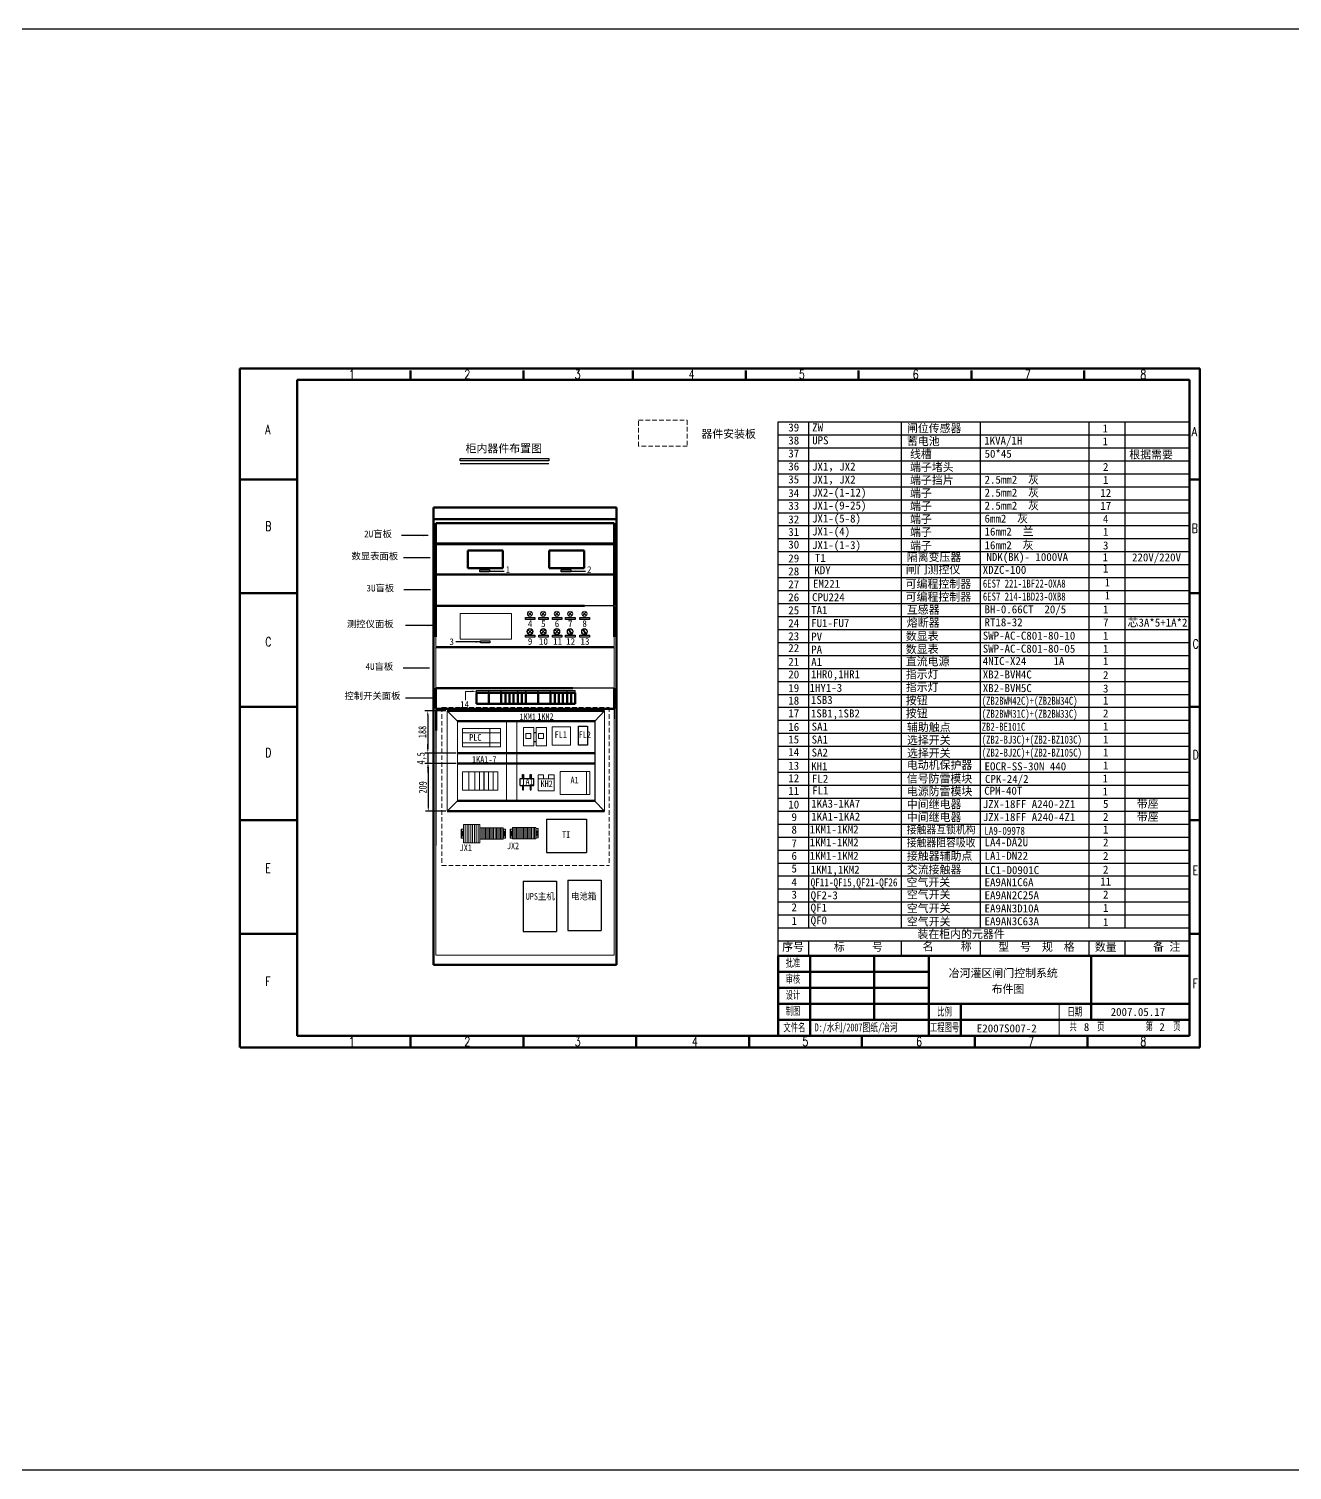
# Model space of a CAD drawing. Header units: millimetres. Extents: x 351 to 10319, y -5939 to 5511.
# Drawn here: x 2876 to 3429, y -1636 to -1005 of the extents above; entities that cross this region are included whole.
import ezdxf
from ezdxf.enums import TextEntityAlignment as Align

# ---------------------------------------------------------------- set-up
doc = ezdxf.new("R2010")
doc.units = ezdxf.units.MM
doc.linetypes.add('DASHED', pattern=[0.75, 0.5, -0.25])
doc.layers.add('40', color=7, linetype='Continuous')
doc.layers.add('41', color=7, linetype='Continuous')
doc.styles.add('HZ', font='txt.shx', dxfattribs={"width": 0.65, "bigfont": 'hztxt.shx'})
doc.styles.add('song', font='SimSun.ttf', dxfattribs={"width": 0.65})
doc.styles.add('仿宋', font='SIMFANG.TTF', dxfattribs={"width": 0.65})
doc.styles.add('图框', font='SimSun.ttf')
doc.dimstyles.new('ISO-25', dxfattribs={"dimtxt": 3.5, "dimasz": 2, "dimexe": 1.25, "dimexo": 0.625, "dimtad": 1, "dimtoh": 1, "dimtxsty": 'song', "dimcen": 2.5, "dimadec": 0, "dimazin": 0, "dimtfac": 1, "dimtmove": 0, "dimatfit": 3, "dimfxl": 0, "dimarcsym": 0})

# ---------------------------------------------------------------- blocks, each defined once
blk = doc.blocks.new('A3图框')
at = {"color": 0, "lineweight": 50}
for p, q in [((167.91, 122.87), (-252.09, 122.87)), ((-177.45, 121.9), (-177.45, 117.9)), ((-128.08, 121.9), (-128.08, 117.9)), ((-80.2, 121.9), (-80.2, 117.9)), ((-30.83, 121.9), (-30.83, 117.9)), ((18.54, 121.9), (18.54, 117.9)), ((67.91, 121.9), (67.91, 117.9)), ((117.28, 121.9), (117.28, 117.9)), ((-227.09, 74.21), (-252.09, 74.21)), ((167.91, 74.21), (163.31, 74.21)), ((-227.09, 24.55), (-252.09, 24.55)), ((167.91, 24.55), (163.31, 24.55)), ((-227.09, -25.11), (-252.09, -25.11)), ((167.48, -25.11), (163.31, -25.11)), ((-227.09, -74.77), (-252.09, -74.77)), ((167.91, -74.77), (163.31, -74.77)), ((-227.09, -124.43), (-252.09, -124.43)), ((167.91, -124.43), (163.31, -124.43)), ((-177.45, -169.13), (-177.45, -174.09)), ((-128.08, -169.13), (-128.08, -174.09)), ((-78.71, -169.13), (-78.71, -174.09)), ((-29.34, -169.13), (-29.34, -174.09)), ((20.03, -169.13), (20.03, -174.09)), ((69.4, -169.13), (69.4, -174.09)), ((118.77, -169.13), (118.77, -174.09)), ((167.91, -174.13), (-252.08, -174.13))]:
    blk.add_line(p, q, dxfattribs=at)
at = {"lineweight": 20}
blk.add_line((106.31, -155.13), (106.31, -169.13), dxfattribs=at)
at = {"layer": '40', "color": 0, "lineweight": 50}
for p, q in [((163.31, 117.86), (-227.09, 117.86)), ((163.31, -169.13), (163.31, 117.86)), ((-16.69, -134.13), (163.31, -134.13)), ((-16.69, -169.13), (-16.69, -134.13)), ((-2.69, -169.13), (-2.69, -134.13)), ((25.31, -162.13), (25.31, -134.13)), ((49.31, -169.13), (49.31, -134.13)), ((120.31, -162.13), (120.31, -134.13)), ((-16.69, -141.13), (49.31, -141.13)), ((-16.69, -148.13), (49.31, -148.13)), ((-16.69, -155.13), (163.31, -155.13)), ((63.31, -169.13), (63.31, -155.13)), ((63.31, -169.13), (63.31, -155.13)), ((120.31, -162.13), (120.31, -155.13)), ((-16.69, -162.13), (163.31, -162.13)), ((-227.09, -169.13), (163.31, -169.13))]:
    blk.add_line(p, q, dxfattribs=at)
at = {"layer": '41', "color": 0, "lineweight": 50}
for p, q in [((-252.09, 122.87), (-252.09, -174.13)), ((167.91, 122.87), (167.91, -174.13)), ((-227.09, 117.86), (-227.09, -169.13))]:
    blk.add_line(p, q, dxfattribs=at)
at = {"color": 0, "lineweight": 50, "style": 'HZ', "width": 0.75}
for s, p in [('1', (-204.46, 118.25)), ('2', (-153.9, 118.25)), ('3', (-105.64, 118.25)), ('4', (-55.8, 118.25)), ('5', (-7.53, 118.25)), ('6', (42.26, 118.25)), ('7', (91.29, 118.25)), ('8', (141.81, 118.25)), ('A', (-241.05, 94.13)), ('A', (164.3, 93.18)), ('B', (-241.05, 51.84)), ('B', (164.3, 50.89)), ('C', (-241.05, 1.29)), ('C', (164.68, 0.34)), ('D', (-241.05, -47.19)), ('D', (164.68, -48.14)), ('E', (-241.05, -97.74)), ('E', (164.68, -98.68)), ('F', (-241.05, -147.25)), ('F', (164.68, -148.2)), ('1', (-204.46, -173.57)), ('2', (-153.9, -173.57)), ('3', (-105.64, -173.57)), ('4', (-54.31, -173.57)), ('5', (-6.05, -173.57)), ('6', (43.75, -173.57)), ('7', (92.78, -173.57)), ('8', (141.81, -173.57))]:
    blk.add_text(s, height=4, dxfattribs=at).set_placement(p)
at = {"layer": '41', "color": 0, "lineweight": 20, "style": '仿宋', "width": 0.65}
for s, p in [('批准', (-13.37, -138.93)), ('审核', (-13.37, -145.93)), ('设计', (-13.37, -152.93)), ('制图', (-13.37, -159.93)), ('比例', (52.97, -160.27)), ('日期', (109.97, -160.27)), ('文件名', (-14.32, -167.16)), ('工程图号', (49.8, -167.15)), ('共     页', (110.85, -166.78)), ('第     页', (144.15, -166.64))]:
    blk.add_text(s, height=3.5, dxfattribs=at).set_placement(p)
blk = doc.blocks.new('*D117')
at = {"color": 0, "lineweight": -2}
for p, q in [((3058.69, -1303.43), (3049.57, -1303.43)), ((3050.82, -1305.43), (3050.82, -1320)), ((3063.19, -1322), (3049.57, -1322))]:
    blk.add_line(p, q, dxfattribs=at)
at = {"color": 0}
for points in [[(3050.49, -1305.43), (3051.16, -1305.43), (3050.82, -1303.43)], [(3050.49, -1320), (3051.16, -1320), (3050.82, -1322)]]:
    blk.add_solid(points, dxfattribs=at)
at = {"layer": 'Defpoints', "color": 0}
for p in [(3059.31, -1303.43), (3050.82, -1322), (3063.81, -1322)]:
    blk.add_point(p, dxfattribs=at)
at = {"color": 0, "insert": (3048.45, -1312.71), "char_height": 3.5, "attachment_point": 5, "rotation": 90, "style": 'song'}
blk.add_mtext('188', dxfattribs=at)
blk = doc.blocks.new('*D116')
at = {"color": 0, "lineweight": -2}
for p, q in [((3063.19, -1322), (3049.57, -1322)), ((3050.82, -1320), (3050.82, -1318)), ((3050.82, -1322), (3050.82, -1326.5)), ((3063.19, -1326.5), (3049.57, -1326.5)), ((3050.82, -1328.5), (3050.82, -1330.5))]:
    blk.add_line(p, q, dxfattribs=at)
at = {"color": 0}
for points in [[(3050.49, -1320), (3051.16, -1320), (3050.82, -1322)], [(3050.49, -1328.5), (3051.16, -1328.5), (3050.82, -1326.5)]]:
    blk.add_solid(points, dxfattribs=at)
at = {"layer": 'Defpoints', "color": 0}
for p in [(3063.81, -1322), (3050.82, -1326.5), (3063.81, -1326.5)]:
    blk.add_point(p, dxfattribs=at)
at = {"color": 0, "insert": (3048.16, -1324.25), "char_height": 3.5, "attachment_point": 5, "rotation": 90, "style": 'song'}
blk.add_mtext('4,5', dxfattribs=at)
blk = doc.blocks.new('*D118')
at = {"color": 0, "lineweight": -2}
for p, q in [((3063.19, -1326.5), (3049.78, -1326.5)), ((3051.03, -1328.5), (3051.03, -1345.41)), ((3058.69, -1347.41), (3049.78, -1347.41))]:
    blk.add_line(p, q, dxfattribs=at)
at = {"color": 0}
for points in [[(3050.7, -1328.5), (3051.36, -1328.5), (3051.03, -1326.5)], [(3050.7, -1345.41), (3051.36, -1345.41), (3051.03, -1347.41)]]:
    blk.add_solid(points, dxfattribs=at)
at = {"layer": 'Defpoints', "color": 0}
for p in [(3063.81, -1326.5), (3051.03, -1347.41), (3059.32, -1347.41)]:
    blk.add_point(p, dxfattribs=at)
at = {"color": 0, "insert": (3048.66, -1336.95), "char_height": 3.5, "attachment_point": 5, "rotation": 90, "style": 'song'}
blk.add_mtext('209', dxfattribs=at)

msp = doc.modelspace()

# ---------------------------------------------------------------- linework, layer by layer
at = {"color": 0}
for p, q in [((3204.057, -1410.67), (3204.057, -1177.064)), ((3204.057, -1177.064), (3383.795, -1177.064)), ((3217.573, -1296.544), (3217.573, -1177.064)), ((3258.091, -1324.625), (3258.091, -1177.064)), ((3292.695, -1324.625), (3292.695, -1177.064)), ((3340.163, -1296.544), (3340.163, -1177.064)), ((3355.981, -1296.544), (3355.981, -1177.064)), ((3204.057, -1182.739), (3383.795, -1182.739)), ((3204.057, -1188.415), (3383.795, -1188.415)), ((3065.012, -1195.206), (3103.732, -1195.206)), ((3204.057, -1194.09), (3383.795, -1194.09)), ((3204.057, -1199.766), (3383.795, -1199.766)), ((3204.057, -1205.441), (3383.795, -1205.441)), ((3204.057, -1211.117), (3383.795, -1211.117)), ((3204.057, -1211.117), (3383.795, -1211.117)), ((3204.057, -1216.792), (3383.795, -1216.792)), ((3204.057, -1222.467), (3383.795, -1222.467)), ((3204.057, -1228.143), (3383.795, -1228.143)), ((3204.057, -1233.818), (3383.795, -1233.818)), ((3204.057, -1239.494), (3383.795, -1239.494)), ((3204.057, -1245.169), (3383.795, -1245.169)), ((3204.057, -1250.845), (3383.795, -1250.845)), ((3204.057, -1256.52), (3383.795, -1256.52)), ((3204.057, -1262.195), (3383.795, -1262.195)), ((3204.057, -1267.871), (3383.795, -1267.871)), ((3204.057, -1273.546), (3383.795, -1273.546)), ((3204.057, -1279.222), (3383.795, -1279.222)), ((3217.573, -1307.627), (3217.573, -1279.498)), ((3258.091, -1296.475), (3258.091, -1279.498)), ((3292.695, -1296.475), (3292.695, -1279.498)), ((3340.163, -1307.627), (3340.163, -1279.498)), ((3355.981, -1307.627), (3355.981, -1279.498)), ((3204.057, -1284.897), (3383.795, -1284.897)), ((3258.091, -1301.902), (3258.091, -1284.925)), ((3292.695, -1301.902), (3292.695, -1284.925)), ((3204.057, -1290.573), (3383.795, -1290.573)), ((3217.573, -1324.604), (3217.573, -1290.601)), ((3340.163, -1324.604), (3340.163, -1290.601)), ((3355.981, -1324.625), (3355.981, -1290.601)), ((3072.168, -1294.508), (3115.368, -1294.508)), ((3072.168, -1295.382), (3072.168, -1294.508)), ((3115.368, -1295.382), (3072.168, -1295.382)), ((3077.568, -1295.382), (3077.568, -1294.508)), ((3082.968, -1295.382), (3082.968, -1294.508)), ((3090.168, -1295.382), (3090.168, -1294.508)), ((3093.768, -1295.382), (3093.768, -1294.508)), ((3099.168, -1295.382), (3099.168, -1294.508)), ((3104.568, -1295.382), (3104.568, -1294.508)), ((3111.768, -1295.382), (3111.768, -1294.508)), ((3115.368, -1295.382), (3115.368, -1294.508)), ((3204.057, -1296.248), (3383.795, -1296.248)), ((3204.057, -1301.924), (3383.795, -1301.924)), ((3204.057, -1307.599), (3383.795, -1307.599)), ((3204.057, -1313.274), (3383.795, -1313.274)), ((3204.057, -1318.95), (3383.795, -1318.95)), ((3204.057, -1324.625), (3383.795, -1324.625)), ((3204.057, -1330.301), (3383.795, -1330.301)), ((3217.573, -1341.581), (3217.573, -1324.604)), ((3258.091, -1347.182), (3258.091, -1324.604)), ((3292.695, -1347.182), (3292.695, -1324.604)), ((3340.163, -1347.182), (3340.163, -1324.604)), ((3355.981, -1347.182), (3355.981, -1324.604)), ((3204.057, -1335.976), (3383.795, -1335.976)), ((3204.057, -1341.652), (3383.795, -1341.652)), ((3217.573, -1364.452), (3217.573, -1341.581)), ((3204.057, -1347.327), (3383.795, -1347.327)), ((3258.091, -1370.053), (3258.091, -1347.182)), ((3292.695, -1370.053), (3292.695, -1347.182)), ((3340.163, -1370.053), (3340.163, -1347.182)), ((3355.981, -1370.053), (3355.981, -1347.182)), ((3204.057, -1353.002), (3383.795, -1353.002)), ((3204.057, -1358.678), (3383.795, -1358.678)), ((3217.573, -1381.429), (3217.573, -1358.777)), ((3258.091, -1381.429), (3258.091, -1358.777)), ((3292.695, -1381.38), (3292.695, -1358.777)), ((3340.163, -1381.38), (3340.163, -1358.777)), ((3355.981, -1381.38), (3355.981, -1358.777)), ((3204.057, -1364.353), (3383.795, -1364.353)), ((3204.057, -1370.029), (3383.795, -1370.029)), ((3204.057, -1375.704), (3383.795, -1375.704)), ((3204.057, -1381.38), (3383.795, -1381.38)), ((3204.057, -1387.055), (3383.795, -1387.055)), ((3217.573, -1398.406), (3217.573, -1381.429)), ((3258.091, -1398.406), (3258.091, -1381.429)), ((3292.695, -1398.406), (3292.695, -1381.429)), ((3340.163, -1398.406), (3340.163, -1381.429)), ((3355.981, -1398.406), (3355.981, -1381.429)), ((3204.057, -1392.73), (3383.795, -1392.73)), ((3204.057, -1398.406), (3383.795, -1398.406)), ((3204.057, -1404.081), (3383.795, -1404.081)), ((3217.573, -1410.67), (3217.573, -1404.081)), ((3258.091, -1410.67), (3258.091, -1404.081)), ((3292.695, -1410.67), (3292.695, -1404.081)), ((3340.163, -1410.67), (3340.163, -1404.081)), ((3355.981, -1410.67), (3355.981, -1404.081))]:
    msp.add_line(p, q, dxfattribs=at)
at = {"lineweight": 50}
for p, q in [((3053.33, -1214.577), (3133.33, -1214.577)), ((3053.33, -1214.577), (3053.33, -1414.577)), ((3133.33, -1214.577), (3133.33, -1414.577)), ((3133.33, -1214.577), (3133.33, -1374.565)), ((3053.33, -1219.577), (3133.33, -1219.577)), ((3054.33, -1221.404), (3132.33, -1221.404)), ((3054.33, -1221.404), (3132.33, -1221.404)), ((3054.33, -1221.404), (3054.33, -1248.308)), ((3132.33, -1221.404), (3132.33, -1248.308)), ((3053.33, -1230.528), (3120.33, -1230.528)), ((3054.33, -1230.294), (3132.33, -1230.294)), ((3054.33, -1230.528), (3132.33, -1230.528)), ((3068.391, -1233.382), (3068.391, -1240.993)), ((3068.391, -1233.382), (3083.591, -1233.382)), ((3083.591, -1233.382), (3083.591, -1240.993)), ((3103.982, -1233.382), (3103.982, -1240.993)), ((3103.982, -1233.382), (3119.182, -1233.382)), ((3119.182, -1233.382), (3119.182, -1240.993)), ((3068.391, -1240.993), (3083.591, -1240.993)), ((3103.982, -1240.993), (3119.182, -1240.993)), ((3054.33, -1243.863), (3132.33, -1243.863)), ((3054.33, -1243.863), (3119.33, -1243.863)), ((3054.33, -1244.063), (3054.33, -1271.104)), ((3132.33, -1244.063), (3132.33, -1257.398)), ((3054.33, -1257.598), (3119.33, -1257.598)), ((3132.33, -1257.769), (3132.33, -1271.104)), ((3054.33, -1275.578), (3132.33, -1275.578)), ((3054.33, -1293.558), (3114.33, -1293.558)), ((3054.33, -1293.558), (3054.33, -1302.448)), ((3072.168, -1295.653), (3115.368, -1295.653)), ((3072.168, -1295.653), (3072.168, -1300.353)), ((3077.568, -1295.653), (3077.568, -1300.353)), ((3077.568, -1295.653), (3077.568, -1300.353)), ((3082.968, -1295.653), (3082.968, -1300.353)), ((3084.768, -1295.653), (3084.768, -1300.353)), ((3086.568, -1295.653), (3086.568, -1300.353)), ((3088.368, -1295.653), (3088.368, -1300.353)), ((3090.168, -1295.653), (3090.168, -1300.353)), ((3091.968, -1295.653), (3091.968, -1300.353)), ((3093.768, -1295.653), (3093.768, -1300.353)), ((3093.768, -1295.653), (3093.768, -1300.353)), ((3099.168, -1295.653), (3099.168, -1300.353)), ((3099.168, -1295.653), (3099.168, -1300.353)), ((3104.568, -1295.653), (3104.568, -1300.353)), ((3106.368, -1295.653), (3106.368, -1300.353)), ((3108.168, -1295.653), (3108.168, -1300.353)), ((3109.968, -1295.653), (3109.968, -1300.353)), ((3111.768, -1295.653), (3111.768, -1300.353)), ((3113.568, -1295.653), (3113.568, -1300.353)), ((3115.368, -1295.653), (3115.368, -1300.353)), ((3115.368, -1295.653), (3115.368, -1300.353)), ((3132.33, -1293.558), (3132.33, -1302.448)), ((3054.33, -1302.648), (3132.33, -1302.648)), ((3054.464, -1303.154), (3054.464, -1312.044)), ((3059.311, -1303.432), (3128.129, -1303.432)), ((3072.168, -1300.353), (3115.368, -1300.353)), ((3063.811, -1307.932), (3123.863, -1307.932)), ((3063.811, -1321.995), (3123.863, -1321.995)), ((3063.811, -1326.495), (3123.863, -1326.495)), ((3063.811, -1342.905), (3123.74, -1342.905)), ((3059.311, -1347.405), (3128.129, -1347.405)), ((3053.33, -1414.577), (3133.33, -1414.577)), ((3053.33, -1414.577), (3133.33, -1414.577)), ((3053.33, -1414.577), (3133.33, -1414.577))]:
    msp.add_line(p, q, dxfattribs=at)
at = {"lineweight": 20}
for p, q in [((3054.33, -1244.063), (3132.33, -1244.063)), ((3054.33, -1257.398), (3132.33, -1257.398)), ((3054.33, -1257.398), (3132.33, -1257.398)), ((3054.33, -1257.598), (3132.33, -1257.598)), ((3054.33, -1257.598), (3132.33, -1257.598)), ((3054.33, -1257.598), (3054.33, -1275.378)), ((3064.974, -1260.888), (3087.474, -1260.888)), ((3064.974, -1260.888), (3064.974, -1272.088)), ((3087.474, -1260.888), (3087.474, -1272.088)), ((3094.658, -1260.272), (3096.372, -1261.729)), ((3094.748, -1261.824), (3096.282, -1260.177)), ((3100.461, -1260.272), (3102.176, -1261.729)), ((3100.552, -1261.824), (3102.085, -1260.177)), ((3106.425, -1260.272), (3108.139, -1261.729)), ((3106.516, -1261.824), (3108.049, -1260.177)), ((3112.228, -1260.272), (3113.943, -1261.729)), ((3112.319, -1261.824), (3113.852, -1260.177)), ((3118.513, -1260.272), (3120.228, -1261.729)), ((3118.604, -1261.824), (3120.137, -1260.177)), ((3132.33, -1257.598), (3132.33, -1275.378)), ((3064.974, -1272.088), (3087.474, -1272.088)), ((3094.658, -1268.069), (3096.372, -1269.525)), ((3094.748, -1269.62), (3096.282, -1267.974)), ((3100.461, -1268.069), (3102.176, -1269.525)), ((3100.552, -1269.62), (3102.085, -1267.974)), ((3106.425, -1268.069), (3108.139, -1269.525)), ((3106.516, -1269.62), (3108.049, -1267.974)), ((3054.33, -1275.378), (3132.33, -1275.378)), ((3054.33, -1275.578), (3119.33, -1275.578)), ((3054.33, -1275.578), (3119.33, -1275.578)), ((3054.33, -1275.578), (3054.33, -1293.358)), ((3132.33, -1275.578), (3132.33, -1293.358)), ((3054.33, -1293.358), (3132.33, -1293.358)), ((3054.33, -1293.558), (3132.33, -1293.558)), ((3067.256, -1294.945), (3067.256, -1298.769)), ((3115.368, -1295.382), (3115.368, -1294.508)), ((3054.33, -1302.448), (3132.33, -1302.448)), ((3054.33, -1302.648), (3054.33, -1320.428)), ((3059.311, -1303.432), (3059.311, -1347.41)), ((3063.811, -1307.932), (3059.311, -1303.432)), ((3123.863, -1307.932), (3128.129, -1303.432)), ((3128.129, -1303.432), (3128.129, -1347.405)), ((3132.33, -1302.648), (3132.33, -1320.428)), ((3063.811, -1307.932), (3063.811, -1342.905)), ((3066.025, -1311.262), (3066.025, -1319.262)), ((3066.025, -1311.262), (3078.025, -1311.262)), ((3078.025, -1311.262), (3078.025, -1319.262)), ((3078.025, -1311.262), (3078.025, -1319.262)), ((3078.025, -1311.262), (3082.625, -1311.262)), ((3082.625, -1311.262), (3082.625, -1319.262)), ((3085.263, -1307.897), (3085.263, -1342.905)), ((3089.763, -1307.897), (3089.763, -1326.459)), ((3092.733, -1310.721), (3097.233, -1310.721)), ((3092.733, -1310.721), (3092.733, -1318.721)), ((3097.233, -1310.721), (3097.233, -1318.721)), ((3098.217, -1310.721), (3098.217, -1318.721)), ((3098.217, -1310.721), (3102.717, -1310.721)), ((3102.717, -1310.721), (3102.717, -1318.721)), ((3105.277, -1310.419), (3105.277, -1318.419)), ((3105.277, -1310.419), (3105.277, -1318.419)), ((3105.277, -1310.419), (3107.277, -1310.419)), ((3107.277, -1310.419), (3109.277, -1310.419)), ((3109.277, -1310.419), (3113.277, -1310.419)), ((3113.277, -1310.419), (3113.277, -1318.419)), ((3132.33, -1310.855), (3132.33, -1328.635)), ((3054.464, -1311.879), (3054.464, -1329.659)), ((3066.025, -1313.062), (3078.025, -1313.062)), ((3066.025, -1317.462), (3078.025, -1317.462)), ((3078.025, -1313.062), (3082.625, -1313.062)), ((3078.025, -1317.462), (3082.625, -1317.462)), ((3054.33, -1320.628), (3054.33, -1338.408)), ((3066.025, -1319.262), (3078.025, -1319.262)), ((3066.025, -1319.262), (3078.025, -1319.262)), ((3078.025, -1319.262), (3082.625, -1319.262)), ((3092.733, -1318.721), (3097.233, -1318.721)), ((3098.217, -1318.721), (3102.717, -1318.721)), ((3105.277, -1318.419), (3107.277, -1318.419)), ((3107.277, -1318.419), (3109.277, -1318.419)), ((3109.277, -1318.419), (3113.277, -1318.419)), ((3132.33, -1320.628), (3132.33, -1338.408)), ((3054.464, -1329.859), (3054.464, -1362.337)), ((3065.976, -1330.141), (3065.976, -1338.141)), ((3065.976, -1330.141), (3075.415, -1330.141)), ((3068.756, -1330.141), (3068.756, -1338.141)), ((3071.415, -1330.141), (3071.415, -1338.141)), ((3071.415, -1330.141), (3071.415, -1338.141)), ((3073.415, -1330.141), (3073.415, -1338.141)), ((3073.415, -1330.141), (3073.415, -1338.141)), ((3075.415, -1330.141), (3075.415, -1338.141)), ((3075.447, -1330.141), (3077.447, -1330.141)), ((3075.447, -1330.141), (3075.447, -1338.141)), ((3077.447, -1330.141), (3079.447, -1330.141)), ((3077.447, -1330.141), (3077.447, -1338.141)), ((3077.447, -1330.141), (3077.447, -1338.141)), ((3079.447, -1330.141), (3081.447, -1330.141)), ((3079.447, -1330.141), (3079.447, -1338.141)), ((3079.447, -1330.141), (3079.447, -1338.141)), ((3081.447, -1330.141), (3081.447, -1338.141)), ((3081.447, -1330.141), (3081.447, -1338.141)), ((3089.763, -1326.459), (3089.763, -1342.905)), ((3108.758, -1340.041), (3108.758, -1330.041)), ((3121.758, -1330.041), (3108.758, -1330.041)), ((3120.209, -1340.041), (3120.209, -1330.041)), ((3121.758, -1340.041), (3121.758, -1330.041)), ((3132.33, -1328.635), (3132.33, -1360.913)), ((3099.087, -1331.422), (3101.486, -1331.422)), ((3099.087, -1331.422), (3099.087, -1338.422)), ((3099.087, -1333.259), (3106.087, -1333.259)), ((3101.486, -1331.422), (3101.486, -1333.259)), ((3103.688, -1331.422), (3103.688, -1333.259)), ((3103.688, -1331.422), (3106.087, -1331.422)), ((3106.087, -1331.422), (3106.087, -1338.422)), ((3054.33, -1338.608), (3054.33, -1356.388)), ((3063.811, -1342.905), (3059.311, -1347.41)), ((3065.976, -1338.141), (3075.415, -1338.141)), ((3075.447, -1338.141), (3077.447, -1338.141)), ((3077.447, -1338.141), (3079.447, -1338.141)), ((3079.447, -1338.141), (3081.447, -1338.141)), ((3099.087, -1338.422), (3106.087, -1338.422)), ((3121.758, -1340.041), (3108.758, -1340.041)), ((3132.33, -1338.608), (3132.33, -1356.388)), ((3065.408, -1355.168), (3066.442, -1359.157)), ((3066.442, -1355.168), (3065.408, -1359.157)), ((3066.442, -1353.163), (3073.642, -1353.163)), ((3066.442, -1353.163), (3066.442, -1361.163)), ((3067.242, -1353.163), (3067.242, -1361.163)), ((3067.242, -1353.163), (3067.242, -1361.163)), ((3068.042, -1353.163), (3068.042, -1361.163)), ((3068.042, -1353.163), (3068.042, -1361.163)), ((3068.842, -1353.163), (3068.842, -1361.163)), ((3068.842, -1353.163), (3068.842, -1361.163)), ((3069.642, -1353.163), (3069.642, -1361.163)), ((3069.642, -1353.163), (3069.642, -1361.163)), ((3070.442, -1353.163), (3070.442, -1361.163)), ((3070.442, -1353.163), (3070.442, -1361.163)), ((3071.242, -1353.163), (3071.242, -1361.163)), ((3071.242, -1353.163), (3071.242, -1361.163)), ((3072.042, -1353.163), (3072.042, -1361.163)), ((3072.042, -1353.163), (3072.042, -1361.163)), ((3072.842, -1353.163), (3072.842, -1361.163)), ((3072.842, -1353.163), (3072.842, -1361.163)), ((3072.842, -1353.163), (3072.842, -1361.163)), ((3073.642, -1353.163), (3073.642, -1361.163)), ((3073.642, -1354.663), (3073.642, -1359.663)), ((3073.642, -1354.663), (3083.842, -1354.663)), ((3074.242, -1354.663), (3074.242, -1359.663)), ((3074.242, -1354.663), (3074.242, -1359.663)), ((3074.842, -1354.663), (3074.842, -1359.663)), ((3074.842, -1354.663), (3074.842, -1359.663)), ((3075.442, -1354.663), (3075.442, -1359.663)), ((3075.442, -1354.663), (3075.442, -1359.663)), ((3076.042, -1354.663), (3076.042, -1359.663)), ((3076.042, -1354.663), (3076.042, -1359.663)), ((3076.642, -1354.663), (3076.642, -1359.663)), ((3076.642, -1354.663), (3076.642, -1359.663)), ((3077.242, -1354.663), (3077.242, -1359.663)), ((3077.242, -1354.663), (3077.242, -1359.663)), ((3077.842, -1354.663), (3077.842, -1359.663)), ((3077.842, -1354.663), (3077.842, -1359.663)), ((3078.442, -1354.663), (3078.442, -1359.663)), ((3078.442, -1354.663), (3078.442, -1359.663)), ((3079.042, -1354.663), (3079.042, -1359.663)), ((3079.042, -1354.663), (3079.042, -1359.663)), ((3079.642, -1354.663), (3079.642, -1359.663)), ((3079.642, -1354.663), (3079.642, -1359.663)), ((3080.242, -1354.663), (3080.242, -1359.663)), ((3080.242, -1354.663), (3080.242, -1359.663)), ((3080.842, -1354.663), (3080.842, -1359.663)), ((3080.842, -1354.663), (3080.842, -1359.663)), ((3081.442, -1354.663), (3081.442, -1359.663)), ((3081.442, -1354.663), (3081.442, -1359.663)), ((3082.042, -1354.663), (3082.042, -1359.663)), ((3082.042, -1354.663), (3082.042, -1359.663)), ((3082.642, -1354.663), (3082.642, -1359.663)), ((3082.642, -1354.663), (3082.642, -1359.663)), ((3083.242, -1354.663), (3083.242, -1359.663)), ((3083.242, -1354.663), (3083.242, -1359.663)), ((3083.842, -1354.663), (3083.842, -1359.663)), ((3084.875, -1355.168), (3083.842, -1359.157)), ((3083.842, -1355.168), (3084.875, -1359.157)), ((3087.867, -1355.168), (3086.834, -1359.157)), ((3086.834, -1355.168), (3087.867, -1359.157)), ((3087.867, -1354.499), (3087.867, -1359.499)), ((3087.867, -1354.499), (3098.067, -1354.499)), ((3088.467, -1354.499), (3088.467, -1359.499)), ((3088.467, -1354.499), (3088.467, -1359.499)), ((3089.067, -1354.499), (3089.067, -1359.499)), ((3089.067, -1354.499), (3089.067, -1359.499)), ((3089.667, -1354.499), (3089.667, -1359.499)), ((3089.667, -1354.499), (3089.667, -1359.499)), ((3090.267, -1354.499), (3090.267, -1359.499)), ((3090.267, -1354.499), (3090.267, -1359.499)), ((3090.867, -1354.499), (3090.867, -1359.499)), ((3090.867, -1354.499), (3090.867, -1359.499)), ((3091.467, -1354.499), (3091.467, -1359.499)), ((3091.467, -1354.499), (3091.467, -1359.499)), ((3092.067, -1354.499), (3092.067, -1359.499)), ((3092.067, -1354.499), (3092.067, -1359.499)), ((3092.667, -1354.499), (3092.667, -1359.499)), ((3092.667, -1354.499), (3092.667, -1359.499)), ((3093.267, -1354.499), (3093.267, -1359.499)), ((3093.267, -1354.499), (3093.267, -1359.499)), ((3093.867, -1354.499), (3093.867, -1359.499)), ((3093.867, -1354.499), (3093.867, -1359.499)), ((3094.467, -1354.499), (3094.467, -1359.499)), ((3094.467, -1354.499), (3094.467, -1359.499)), ((3095.067, -1354.499), (3095.067, -1359.499)), ((3095.067, -1354.499), (3095.067, -1359.499)), ((3095.667, -1354.499), (3095.667, -1359.499)), ((3095.667, -1354.499), (3095.667, -1359.499)), ((3096.267, -1354.499), (3096.267, -1359.499)), ((3096.267, -1354.499), (3096.267, -1359.499)), ((3096.867, -1354.499), (3096.867, -1359.499)), ((3096.867, -1354.499), (3096.867, -1359.499)), ((3097.467, -1354.499), (3097.467, -1359.499)), ((3097.467, -1354.499), (3097.467, -1359.499)), ((3098.067, -1354.499), (3098.067, -1359.499)), ((3098.067, -1355.004), (3099.1, -1358.994)), ((3099.1, -1355.004), (3098.067, -1358.994)), ((3054.33, -1356.588), (3054.33, -1374.368)), ((3054.33, -1360.682), (3054.33, -1410.328)), ((3066.442, -1361.163), (3073.642, -1361.163)), ((3073.642, -1359.663), (3083.842, -1359.663)), ((3087.867, -1359.499), (3098.067, -1359.499)), ((3132.33, -1356.588), (3132.33, -1374.368)), ((3132.33, -1360.682), (3132.33, -1410.328)), ((3054.33, -1410.328), (3132.33, -1410.328))]:
    msp.add_line(p, q, dxfattribs=at)
for p, q in [((3132.33, -1293.558), (3132.33, -1306.893)), ((3123.863, -1307.932), (3123.863, -1343.032)), ((3097.233, -1312.986), (3098.217, -1312.986)), ((3097.233, -1316.892), (3098.217, -1316.892)), ((3091.22, -1336.127), (3091.22, -1333.127)), ((3091.22, -1333.127), (3097.22, -1333.127)), ((3091.22, -1336.127), (3097.22, -1336.127)), ((3097.22, -1336.127), (3097.22, -1333.127)), ((3123.74, -1342.905), (3128.129, -1347.405)), ((3102.711, -1350.821), (3102.711, -1365.421)), ((3102.711, -1350.821), (3120.211, -1350.821)), ((3120.211, -1350.821), (3120.211, -1365.421)), ((3102.711, -1365.421), (3120.211, -1365.421)), ((3092.564, -1377.969), (3092.564, -1399.969)), ((3092.564, -1377.969), (3107.064, -1377.969)), ((3107.064, -1377.969), (3107.064, -1399.969)), ((3112.157, -1377.598), (3112.157, -1399.598)), ((3112.157, -1377.598), (3126.657, -1377.598)), ((3126.657, -1377.598), (3126.657, -1399.598)), ((3112.157, -1399.598), (3126.657, -1399.598)), ((3092.564, -1399.969), (3107.064, -1399.969))]:
    msp.add_line(p, q)
at = {"linetype": 'DASHED', "lineweight": 20, "ltscale": 4}
for p, q in [((3056.964, -1301.938), (3056.964, -1371.082)), ((3056.964, -1301.938), (3130.248, -1301.938)), ((3130.248, -1301.938), (3130.248, -1371.082)), ((3056.964, -1371.082), (3130.248, -1371.082))]:
    msp.add_line(p, q, dxfattribs=at)
for points in [[(2041.655, -1005.139), (6974.596, -1005.139), (6974.596, -1635.619), (2041.655, -1635.619)], [(3116.707, -1310.231), (3120.691, -1310.231), (3120.691, -1318.556), (3116.707, -1318.556)], [(3092.249, -1333.127), (3092.249, -1331.289), (3092.655, -1331.289), (3092.655, -1333.127)], [(3092.249, -1336.127), (3092.249, -1337.965), (3092.655, -1337.965), (3092.655, -1336.127)], [(3095.647, -1333.127), (3095.647, -1331.289), (3096.053, -1331.289), (3096.053, -1333.127)], [(3095.647, -1336.127), (3095.647, -1337.965), (3096.053, -1337.965), (3096.053, -1336.127)]]:
    msp.add_lwpolyline(points, close=True)
at = {"color": 0}
for points in [[(3065.012, -1193.148), (3103.732, -1193.148), (3103.732, -1194.145), (3065.012, -1194.145)], [(3073.599, -1241.805), (3077.751, -1241.805), (3077.751, -1242.679), (3073.599, -1242.679)], [(3109.19, -1241.805), (3113.342, -1241.805), (3113.342, -1242.679), (3109.19, -1242.679)], [(3093.551, -1262.607), (3097.702, -1262.607), (3097.702, -1263.481), (3093.551, -1263.481)], [(3099.354, -1262.607), (3103.506, -1262.607), (3103.506, -1263.481), (3099.354, -1263.481)], [(3105.318, -1262.607), (3109.47, -1262.607), (3109.47, -1263.481), (3105.318, -1263.481)], [(3111.121, -1262.607), (3115.273, -1262.607), (3115.273, -1263.481), (3111.121, -1263.481)], [(3117.406, -1262.607), (3121.558, -1262.607), (3121.558, -1263.481), (3117.406, -1263.481)], [(3073.831, -1272.9), (3077.983, -1272.9), (3077.983, -1273.774), (3073.831, -1273.774)], [(3093.551, -1270.403), (3097.702, -1270.403), (3097.702, -1271.277), (3093.551, -1271.277)], [(3099.354, -1270.403), (3103.506, -1270.403), (3103.506, -1271.277), (3099.354, -1271.277)], [(3105.318, -1270.403), (3109.47, -1270.403), (3109.47, -1271.277), (3105.318, -1271.277)], [(3111.121, -1270.403), (3115.273, -1270.403), (3115.273, -1271.277), (3111.121, -1271.277)], [(3117.406, -1270.403), (3121.558, -1270.403), (3121.558, -1271.277), (3117.406, -1271.277)]]:
    msp.add_lwpolyline(points, close=True, dxfattribs=at)
at = {"lineweight": 20}
for points in [[(3112.332, -1268.064), (3112.707, -1267.839), (3113.962, -1269.932), (3113.587, -1270.157)], [(3118.617, -1268.064), (3118.992, -1267.839), (3120.247, -1269.932), (3119.872, -1270.157)], [(3093.764, -1313.398), (3095.905, -1313.398), (3095.905, -1315.631), (3093.764, -1315.631)], [(3099.247, -1313.398), (3101.388, -1313.398), (3101.388, -1315.631), (3099.247, -1315.631)], [(3065.408, -1355.168), (3066.442, -1355.168), (3066.442, -1359.157), (3065.408, -1359.157)], [(3083.842, -1355.168), (3084.875, -1355.168), (3084.875, -1359.157), (3083.842, -1359.157)], [(3086.834, -1355.168), (3087.867, -1355.168), (3087.867, -1359.157), (3086.834, -1359.157)], [(3098.067, -1355.004), (3099.1, -1355.004), (3099.1, -1358.994), (3098.067, -1358.994)]]:
    msp.add_lwpolyline(points, close=True, dxfattribs=at)
msp.add_lwpolyline([(3070.085, -1294.945), (3067.256, -1294.945)], dxfattribs=at)
for centre, radius in [((3095.515, -1261.001), 1.125), ((3101.318, -1261.001), 1.125), ((3107.282, -1261.001), 1.125), ((3113.085, -1261.001), 1.125), ((3119.37, -1261.001), 1.125), ((3095.515, -1268.797), 1.35), ((3095.515, -1268.797), 1.125), ((3101.318, -1268.797), 1.35), ((3101.318, -1268.797), 1.125), ((3107.282, -1268.797), 1.35), ((3107.282, -1268.797), 1.125), ((3113.085, -1268.797), 1.35), ((3113.085, -1268.797), 1.125), ((3119.37, -1268.797), 1.35), ((3119.37, -1268.797), 1.125)]:
    msp.add_circle(centre, radius, dxfattribs=at)
msp.add_solid([(3070.085, -1294.598), (3072.168, -1294.945), (3070.085, -1295.293)], dxfattribs=at)
at = {"layer": '40', "linetype": 'DASHED', "lineweight": 20, "ltscale": 4}
msp.add_lwpolyline([(3143.056, -1176.298), (3164.355, -1176.298), (3164.355, -1187.742), (3143.056, -1187.742)], close=True, dxfattribs=at)

# ---------------------------------------------------------------- block references
at = {"layer": '40', "lineweight": 20, "ltscale": 10}
msp.add_blockref('A3图框', (3220.746, -1276.539), dxfattribs=at)

# ---------------------------------------------------------------- texts
at = {"color": 0, "style": 'song'}
for s, p in [('39', (3208.549, -1181.28)), ('ZW', (3219.003, -1181.217)), ('闸位传感器', (3260.446, -1181.62)), ('38', (3208.549, -1186.955)), ('UPS', (3219.003, -1186.893)), ('蓄电池', (3260.446, -1187.295)), ('1KVA/1H', (3294.272, -1187.012)), ('柜内器件布置图', (3067.35, -1190.433)), ('37', (3208.549, -1192.631)), ('线槽', (3261.787, -1192.967)), ('50*45', (3294.416, -1192.755)), ('根据需要', (3357.703, -1193.095)), ('36', (3208.549, -1198.306)), ('JX1，JX2', (3218.922, -1198.38)), ('端子堵头', (3261.787, -1198.642)), ('35', (3208.549, -1203.981)), ('JX1，JX2', (3218.922, -1204.055)), ('端子挡片', (3261.787, -1204.318)), ('2.5mm2  灰', (3294.416, -1204.106)), ('34', (3208.549, -1209.984)), ('JX2-(1-12)', (3218.922, -1209.731)), ('端子', (3261.787, -1209.993)), ('2.5mm2  灰', (3294.416, -1209.781)), ('33', (3208.549, -1215.513)), ('JX1-(9-25)', (3218.922, -1215.406)), ('端子', (3261.787, -1215.669)), ('2.5mm2  灰', (3294.416, -1215.457)), ('32', (3208.549, -1221.479)), ('JX1-(5-8)', (3218.922, -1221.082)), ('JX1-(4)', (3218.922, -1226.757)), ('端子', (3261.787, -1221.344)), ('端子', (3261.787, -1227.02)), ('6mm2  灰', (3294.416, -1221.132)), ('16mm2  兰', (3294.416, -1226.808)), ('31', (3208.549, -1226.961)), ('30', (3208.549, -1232.489)), ('JX1-(1-3)', (3218.922, -1232.709)), ('端子', (3261.787, -1232.971)), ('16mm2  灰', (3294.416, -1232.759)), ('29', (3208.549, -1238.521)), ('T1', (3220.182, -1238.331)), ('隔离变压器', (3260.384, -1237.949)), ('NDK(BK)- 1000VA', (3295.246, -1237.936)), ('28', (3208.549, -1244.197)), ('KDY', (3219.956, -1243.685)), ('闸门测控仪', (3259.958, -1243.393)), ('XDZC-100', (3293.626, -1243.545)), ('27', (3208.549, -1249.872)), ('EM221', (3219.343, -1249.661)), ('可编程控制器', (3259.89, -1249.709)), ('26', (3208.549, -1255.548)), ('CPU224', (3218.964, -1255.522)), ('可编程控制器', (3259.89, -1255.385)), ('25', (3208.549, -1261.223)), ('TA1', (3218.578, -1261.153)), ('互感器', (3260.409, -1260.981)), ('BH-0.66CT  20/5', (3294.416, -1260.815)), ('24', (3208.549, -1266.898)), ('FU1-FU7', (3218.578, -1266.829)), ('熔断器', (3260.409, -1266.656)), ('RT18-32', (3294.416, -1266.491)), ('芯3A*5+1A*2', (3356.979, -1266.617)), ('23', (3208.549, -1272.574)), ('PV', (3218.576, -1272.74)), ('数显表', (3259.972, -1272.558)), ('SWP-AC-C801-80-10', (3293.641, -1272.346)), ('22', (3208.549, -1277.762)), ('PA', (3218.576, -1278.416)), ('数显表', (3259.972, -1278.233)), ('直流电源', (3259.972, -1283.632)), ('4NIC-X24     1A', (3293.641, -1283.42)), ('SWP-AC-C801-80-05', (3293.641, -1278.021)), ('21', (3208.549, -1283.765)), ('20', (3208.549, -1289.293)), ('A1', (3218.576, -1283.815)), ('1HR0,1HR1', (3218.482, -1289.215)), ('指示灯', (3259.972, -1289.274)), ('XB2-BVM4C', (3293.641, -1289.32)), ('19', (3208.549, -1295.259)), ('1HY1-3', (3217.847, -1295.156)), ('指示灯', (3259.972, -1294.894)), ('XB2-BVM5C', (3293.641, -1295.258)), ('18', (3208.549, -1300.741)), ('1SB3', (3218.44, -1300.457)), ('按钮', (3259.972, -1300.674)), ('17', (3208.549, -1306.27)), ('1SB1,1SB2', (3218.44, -1306.351)), ('按钮', (3259.972, -1306.341)), ('16', (3208.549, -1312.236)), ('SA1', (3218.761, -1312.129)), ('辅助触点', (3260.466, -1312.382)), ('15', (3208.549, -1317.718)), ('SA1', (3218.761, -1317.777)), ('选择开关', (3260.466, -1318.03)), ('14', (3208.549, -1323.247)), ('SA2', (3218.761, -1323.452)), ('选择开关', (3260.466, -1323.705)), ('13', (3208.549, -1329.213)), ('KH1', (3218.578, -1329.44)), ('电动机保护器', (3260.409, -1328.893)), ('EOCR-SS-30N 440', (3294.416, -1329.489)), ('12', (3208.549, -1334.695)), ('FL2', (3218.904, -1334.902)), ('FL1', (3219.003, -1340.059)), ('信号防雷模块', (3260.375, -1334.865)), ('电源防雷模块', (3260.446, -1340.461)), ('CPK-24/2', (3294.621, -1335.021)), ('11', (3208.549, -1340.224)), ('10', (3208.549, -1346.19)), ('1KA3-1KA7', (3218.578, -1345.814)), ('中间继电器', (3260.409, -1346.098)), ('JZX-18FF A240-2Z1 ', (3293.641, -1346.001)), ('CPM-40T', (3294.272, -1340.178)), ('带座', (3361.028, -1345.851)), ('9', (3209.939, -1351.672)), ('1KA1-1KA2', (3218.578, -1351.49)), ('中间继电器', (3260.409, -1351.773)), ('JZX-18FF A240-4Z1 ', (3293.641, -1351.677)), ('带座', (3361.028, -1351.527)), ('8', (3209.939, -1357.201)), ('1KM1-1KM2', (3217.893, -1357.068)), ('7', (3209.939, -1363.167)), ('1KM1-1KM2', (3217.893, -1362.729)), ('LA4-DA2U', (3294.416, -1362.699)), ('6', (3209.939, -1368.649)), ('1KM1-1KM2', (3217.893, -1368.624)), ('接触器辅助点', (3260.409, -1368.712)), ('LA1-DN22', (3294.416, -1368.593)), ('5', (3209.939, -1374.178)), ('1KM1,1KM2', (3218.326, -1374.681)), ('交流接触器', (3260.409, -1374.653)), ('LC1-D0901C', (3294.503, -1374.886)), ('4', (3209.939, -1380.144)), ('空气开关', (3260.292, -1380.195)), ('EA9AN1C6A', (3294.416, -1380.176)), ('3', (3209.939, -1385.626)), ('QF2-3', (3218.326, -1385.897)), ('空气开关', (3260.409, -1385.579)), ('EA9AN2C25A', (3294.416, -1385.851)), ('2', (3209.939, -1391.155)), ('QF1', (3218.326, -1391.298)), ('QF0', (3218.326, -1396.861)), ('空气开关', (3260.409, -1391.572)), ('EA9AN3D10A', (3294.416, -1391.625)), ('1', (3209.939, -1397.121)), ('空气开关', (3260.409, -1397.417)), ('EA9AN3C63A', (3294.416, -1397.251))]:
    msp.add_text(s, height=3.5, dxfattribs=at).set_placement(p)
at = {"color": 0}
for s, style, p in [('1', 'song', (3347.224, -1181.645)), ('器件安装板', 'song', (3182.45, -1184.088)), ('1', 'song', (3347.224, -1187.32)), ('2', 'song', (3347.421, -1198.538)), ('1', 'song', (3347.421, -1204.214)), ('12', 'song', (3347.421, -1209.889)), ('17', 'song', (3347.421, -1215.564)), ('4', 'song', (3347.421, -1221.24)), ('3', 'song', (3347.421, -1232.867)), ('1', 'song', (3347.421, -1226.915)), ('1', 'song', (3347.224, -1238.016)), ('220V/220V', 'song', (3369.644, -1238.084)), ('1', 'song', (3347.406, -1243.006)), ('1', 'song', (3347.421, -1260.87)), ('7', 'song', (3347.421, -1266.545)), ('1', 'song', (3347.421, -1272.39)), ('1', 'song', (3347.421, -1278.065)), ('2', 'song', (3347.421, -1289.581)), ('1', 'song', (3347.421, -1283.464)), ('3', 'song', (3347.421, -1295.44)), ('1', 'song', (3347.421, -1300.701)), ('2', 'song', (3347.421, -1306.342)), ('1', 'song', (3347.421, -1312.058)), ('1', 'song', (3347.421, -1317.706)), ('1', 'song', (3347.421, -1323.381)), ('1', 'song', (3347.421, -1329.061)), ('1', 'song', (3347.224, -1334.811)), ('1', 'song', (3347.224, -1340.486)), ('5', 'song', (3347.421, -1345.924)), ('2', 'song', (3347.421, -1351.599)), ('1', 'song', (3347.421, -1357.145)), ('2', 'song', (3347.421, -1362.806)), ('2', 'song', (3347.421, -1368.701)), ('2', 'song', (3347.421, -1374.67)), ('11', 'song', (3347.421, -1379.892)), ('2', 'song', (3347.421, -1385.568)), ('1', 'song', (3347.421, -1391.415)), ('装在柜内的元器件', 'song', (3284.158, -1402.868)), ('1', 'song', (3347.421, -1397.625)), ('序号', '图框', (3210.634, -1408.481)), ('标     号', 'song', (3239.183, -1408.481)), ('名     称', 'song', (3278.023, -1408.295)), ('型  号  规  格', 'song', (3317.132, -1408.481)), ('数量', 'song', (3347.421, -1408.481)), ('备 注', 'song', (3374.079, -1408.481))]:
    msp.add_text(s, height=3.5, dxfattribs=dict(at, style=style)).set_placement(p, align=Align.CENTER)
at = {"color": 0, "style": 'song'}
for s, width, p in [('6ES7 221-1BF22-OXA8', 0.8, (3293.697, -1249.552)), ('6ES7 214-1BD23-OXB8', 0.8, (3293.697, -1255.228)), ('(ZB2BWM42C)+(ZB2BW34C)', 0.8, (3293.194, -1300.813)), ('(ZB2BWM31C)+(ZB2BW33C)', 0.8, (3293.194, -1306.488)), ('ZB2-BE101C', 0.8, (3293.194, -1312.17)), ('(ZB2-BJ3C)+(ZB2-BZ103C)', 0.8, (3293.194, -1317.818)), ('(ZB2-BJ2C)+(ZB2-BZ105C)', 0.8, (3293.194, -1323.493)), ('接触器互锁机构', 0.9, (3260.409, -1357.156)), ('LA9-09978', 0.83, (3294.298, -1357.686)), ('接触器阻容吸收', 0.9, (3260.409, -1362.818)), ('QF11-QF15,QF21-QF26', 0.84, (3218.326, -1380.221))]:
    msp.add_text(s, height=3.5, dxfattribs=dict(at, width=width)).set_placement(p)
at = {"color": 0, "style": 'song', "width": 0.9}
for p in [(3348.188, -1249.034), (3348.188, -1254.709)]:
    msp.add_text('1', height=3.5, dxfattribs=at).set_placement(p, align=Align.CENTER)
at = {"lineweight": 9, "style": 'song', "width": 0.9}
for s, p in [('1KM1', (3090.976, -1307.539)), ('1KM2', (3098.744, -1307.408)), ('PLC', (3068.943, -1316.587)), ('FL1', (3106.331, -1315.298)), ('FL2', (3116.852, -1315.365)), ('1KA1-7', (3070.18, -1326.17)), ('TA1', (3091.789, -1335.909)), ('KH2', (3100.166, -1336.831)), ('A1', (3113.248, -1335.248)), ('JX2', (3085.441, -1363.979)), ('TI', (3109.542, -1359.105)), ('JX1', (3064.775, -1364.773)), ('UPS主机', (3093.66, -1386.1)), ('电池箱', (3113.506, -1386.003))]:
    msp.add_text(s, height=2.9167, dxfattribs=at).set_placement(p)
at = {"layer": '41', "color": 0, "style": 'song'}
for s, height, p in [('2U盲板', 2.9167, (3022.98, -1227.546)), ('数显表面板', 2.9167, (3017.445, -1237.271)), ('1', 2.917, (3084.886, -1243.159)), ('2', 2.917, (3120.477, -1243.159)), ('3U盲板', 2.9167, (3023.99, -1251.255)), ('测控仪面板', 2.9167, (3015.432, -1266.941)), ('4', 2.917, (3094.597, -1266.78)), ('5', 2.917, (3100.4, -1266.78)), ('6', 2.917, (3106.364, -1266.78)), ('7', 2.917, (3112.167, -1266.78)), ('8', 2.917, (3118.452, -1266.78)), ('3', 2.917, (3060.291, -1274.68)), ('9', 2.917, (3094.597, -1274.577)), ('10', 2.9167, (3099.438, -1274.577)), ('11', 2.9167, (3105.659, -1274.577)), ('12', 2.9167, (3111.334, -1274.577)), ('13', 2.9167, (3117.619, -1274.577)), ('4U盲板', 2.9167, (3023.572, -1285.543)), ('控制开关面板', 2.9167, (3014.369, -1298.357)), ('14', 2.9167, (3064.951, -1302.087)), ('冶河灌区闸门控制系统', 3.5, (3278.723, -1419.938)), ('布件图', 3.5, (3297.505, -1426.881)), ('2007.05.17', 3.5, (3349.595, -1436.949)), ('E2007S007-2', 3.5, (3291.057, -1444.111)), ('8', 3.5, (3337.856, -1443.545)), ('2', 3.5, (3370.891, -1443.545))]:
    msp.add_text(s, height=height, dxfattribs=at).set_placement(p)
at = {"layer": '41', "color": 0, "style": 'song', "width": 0.7}
msp.add_text('D:/水利/2007图纸/冶河', height=3.5, dxfattribs=at).set_placement((3220.102, -1443.679))

# ---------------------------------------------------------------- dimensions: what is measured, and where the dimension line sits
for base, p1, p2, text, picture, middle in [((3050.822, -1321.995), (3059.311, -1303.432), (3063.811, -1321.995), '188', '*D117', (3048.447, -1312.714)), ((3051.031, -1347.405), (3063.811, -1326.495), (3059.315, -1347.405), '209', '*D118', (3048.656, -1336.95))]:
    dim = msp.add_linear_dim(base=base, p1=p1, p2=p2, angle=90, text=text, dimstyle='ISO-25')
    dim.commit()
    dim.dimension.update_dxf_attribs({"geometry": picture, "text_midpoint": middle})
dim = msp.add_linear_dim(base=(3050.822, -1326.495), p1=(3063.811, -1321.995), p2=(3063.811, -1326.495), angle=90, dimstyle='ISO-25')
dim.commit()
dim.dimension.update_dxf_attribs({"geometry": '*D116', "text_midpoint": (3050.822, -1324.245), "dimtype": 160})

# ---------------------------------------------------------------- leaders
at = {"lineweight": 20}
for points in [[(3050.999, -1226.758), (3039.389, -1226.758)], [(3051.823, -1236.483), (3040.213, -1236.483)], [(3078.143, -1242.365), (3084.293, -1242.365)], [(3113.734, -1242.365), (3119.884, -1242.365)], [(3052.008, -1250.467), (3040.398, -1250.467)], [(3052.746, -1266.153), (3041.136, -1266.153)], [(3073.831, -1273.337), (3063.131, -1273.337)], [(3051.59, -1284.755), (3039.98, -1284.755)], [(3052.68, -1297.878), (3041.07, -1297.878)]]:
    msp.add_leader(points, dimstyle='ISO-25', override={"dimgap": 0.625, "dimtad": 0}, dxfattribs=at)

doc.saveas('drawing.dxf')
